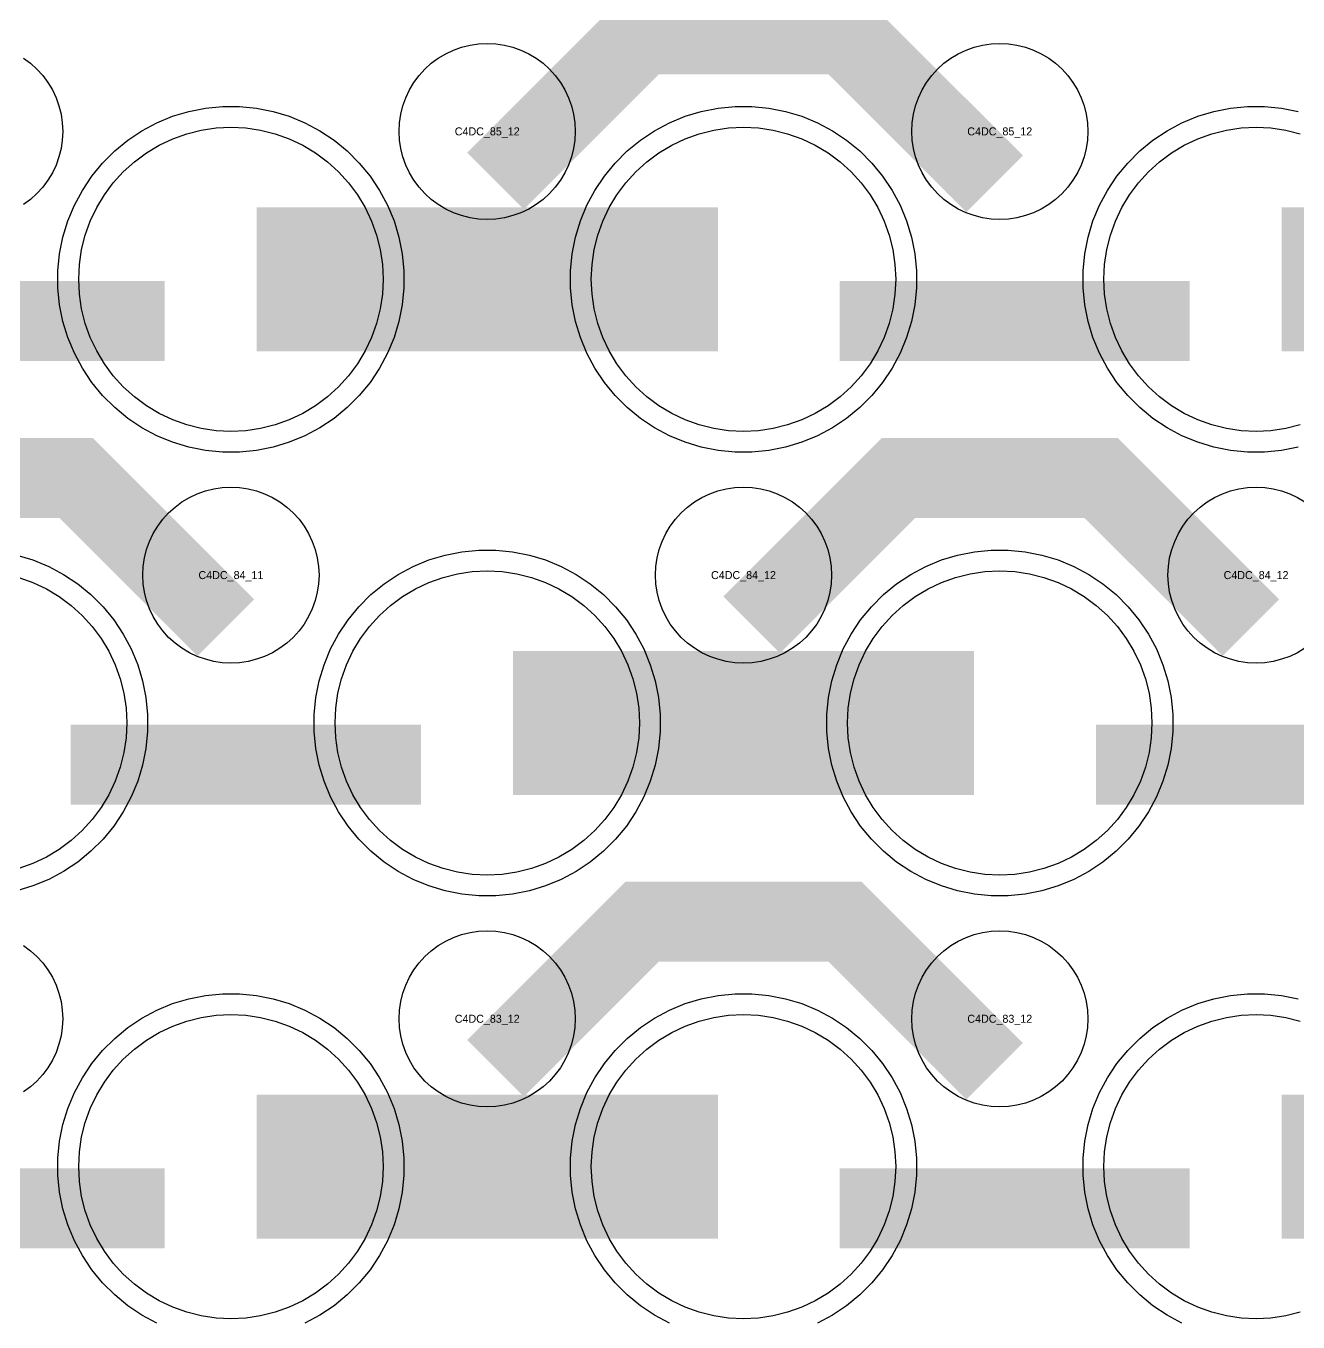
# Model space of a CAD drawing. Extents: x -11880 to 11880, y -14992 to 14992.
# Drawn here: x -8304 to -7906.9, y -3387.3 to -2982.5 of the extents above; entities that cross this region are included whole.
import ezdxf
from ezdxf.enums import TextEntityAlignment as Align

# ---------------------------------------------------------------- set-up
doc = ezdxf.new("R2010")
doc.units = 0
doc.header["$MEASUREMENT"] = 0
for name, color, linetype in [('GDS_775_DT_237', 138, 'CONTINUOUS'), ('RDL1_FS', 34, 'CONTINUOUS'), ('RDL_BS', 160, 'CONTINUOUS')]:
    doc.layers.add(name, color=color, linetype=linetype)

msp = doc.modelspace()

# ---------------------------------------------------------------- linework, layer by layer
at = {"layer": 'RDL1_FS'}
for points in [[(-8240, -3109.129), (-8244.657, -3108.9), (-8249.268, -3108.216), (-8253.791, -3107.084), (-8258.181, -3105.512), (-8262.395, -3103.52), (-8266.395, -3101.122), (-8270.14, -3098.344), (-8273.594, -3095.214), (-8276.724, -3091.76), (-8279.502, -3088.015), (-8281.9, -3084.015), (-8283.892, -3079.801), (-8285.464, -3075.411), (-8286.596, -3070.888), (-8287.28, -3066.277), (-8287.509, -3061.62), (-8287.28, -3056.963), (-8286.596, -3052.352), (-8285.464, -3047.829), (-8283.892, -3043.439), (-8281.9, -3039.225), (-8279.502, -3035.225), (-8276.724, -3031.48), (-8273.594, -3028.026), (-8270.14, -3024.896), (-8266.395, -3022.118), (-8262.395, -3019.72), (-8258.181, -3017.728), (-8253.791, -3016.156), (-8249.268, -3015.024), (-8244.657, -3014.34), (-8240, -3014.111), (-8235.343, -3014.34), (-8230.732, -3015.024), (-8226.209, -3016.156), (-8221.819, -3017.728), (-8217.605, -3019.72), (-8213.605, -3022.118), (-8209.86, -3024.896), (-8206.406, -3028.026), (-8203.276, -3031.48), (-8200.498, -3035.225), (-8198.1, -3039.225), (-8196.108, -3043.439), (-8194.536, -3047.829), (-8193.404, -3052.352), (-8192.72, -3056.963), (-8192.491, -3061.62), (-8192.72, -3066.277), (-8193.404, -3070.888), (-8194.536, -3075.411), (-8196.108, -3079.801), (-8198.1, -3084.015), (-8200.498, -3088.015), (-8203.276, -3091.76), (-8206.406, -3095.214), (-8209.86, -3098.344), (-8213.605, -3101.122), (-8217.605, -3103.52), (-8221.819, -3105.512), (-8226.209, -3107.084), (-8230.732, -3108.216), (-8235.343, -3108.9)], [(-8080, -3109.129), (-8084.657, -3108.9), (-8089.268, -3108.216), (-8093.791, -3107.084), (-8098.181, -3105.512), (-8102.395, -3103.52), (-8106.395, -3101.122), (-8110.14, -3098.344), (-8113.594, -3095.214), (-8116.724, -3091.76), (-8119.502, -3088.015), (-8121.9, -3084.015), (-8123.892, -3079.801), (-8125.464, -3075.411), (-8126.596, -3070.888), (-8127.28, -3066.277), (-8127.509, -3061.62), (-8127.28, -3056.963), (-8126.596, -3052.352), (-8125.464, -3047.829), (-8123.892, -3043.439), (-8121.9, -3039.225), (-8119.502, -3035.225), (-8116.724, -3031.48), (-8113.594, -3028.026), (-8110.14, -3024.896), (-8106.395, -3022.118), (-8102.395, -3019.72), (-8098.181, -3017.728), (-8093.791, -3016.156), (-8089.268, -3015.024), (-8084.657, -3014.34), (-8080, -3014.111), (-8075.343, -3014.34), (-8070.732, -3015.024), (-8066.209, -3016.156), (-8061.819, -3017.728), (-8057.605, -3019.72), (-8053.605, -3022.118), (-8049.86, -3024.896), (-8046.406, -3028.026), (-8043.276, -3031.48), (-8040.498, -3035.225), (-8038.1, -3039.225), (-8036.108, -3043.439), (-8034.536, -3047.829), (-8033.404, -3052.352), (-8032.72, -3056.963), (-8032.491, -3061.62), (-8032.72, -3066.277), (-8033.404, -3070.888), (-8034.536, -3075.411), (-8036.108, -3079.801), (-8038.1, -3084.015), (-8040.498, -3088.015), (-8043.276, -3091.76), (-8046.406, -3095.214), (-8049.86, -3098.344), (-8053.605, -3101.122), (-8057.605, -3103.52), (-8061.819, -3105.512), (-8066.209, -3107.084), (-8070.732, -3108.216), (-8075.343, -3108.9)], [(-8160, -3247.694), (-8164.657, -3247.465), (-8169.268, -3246.781), (-8173.791, -3245.649), (-8178.181, -3244.077), (-8182.395, -3242.085), (-8186.395, -3239.687), (-8190.14, -3236.909), (-8193.594, -3233.779), (-8196.724, -3230.325), (-8199.502, -3226.58), (-8201.9, -3222.58), (-8203.892, -3218.366), (-8205.464, -3213.976), (-8206.596, -3209.453), (-8207.28, -3204.842), (-8207.509, -3200.185), (-8207.28, -3195.528), (-8206.596, -3190.917), (-8205.464, -3186.394), (-8203.892, -3182.004), (-8201.9, -3177.79), (-8199.502, -3173.79), (-8196.724, -3170.045), (-8193.594, -3166.591), (-8190.14, -3163.461), (-8186.395, -3160.683), (-8182.395, -3158.285), (-8178.181, -3156.293), (-8173.791, -3154.721), (-8169.268, -3153.589), (-8164.657, -3152.905), (-8160, -3152.676), (-8155.343, -3152.905), (-8150.732, -3153.589), (-8146.209, -3154.721), (-8141.819, -3156.293), (-8137.605, -3158.285), (-8133.605, -3160.683), (-8129.86, -3163.461), (-8126.406, -3166.591), (-8123.276, -3170.045), (-8120.498, -3173.79), (-8118.1, -3177.79), (-8116.108, -3182.004), (-8114.536, -3186.394), (-8113.404, -3190.917), (-8112.72, -3195.528), (-8112.491, -3200.185), (-8112.72, -3204.842), (-8113.404, -3209.453), (-8114.536, -3213.976), (-8116.108, -3218.366), (-8118.1, -3222.58), (-8120.498, -3226.58), (-8123.276, -3230.325), (-8126.406, -3233.779), (-8129.86, -3236.909), (-8133.605, -3239.687), (-8137.605, -3242.085), (-8141.819, -3244.077), (-8146.209, -3245.649), (-8150.732, -3246.781), (-8155.343, -3247.465)], [(-8000, -3247.694), (-8004.657, -3247.465), (-8009.268, -3246.781), (-8013.791, -3245.649), (-8018.181, -3244.077), (-8022.395, -3242.085), (-8026.395, -3239.687), (-8030.14, -3236.909), (-8033.594, -3233.779), (-8036.724, -3230.325), (-8039.502, -3226.58), (-8041.9, -3222.58), (-8043.892, -3218.366), (-8045.464, -3213.976), (-8046.596, -3209.453), (-8047.28, -3204.842), (-8047.509, -3200.185), (-8047.28, -3195.528), (-8046.596, -3190.917), (-8045.464, -3186.394), (-8043.892, -3182.004), (-8041.9, -3177.79), (-8039.502, -3173.79), (-8036.724, -3170.045), (-8033.594, -3166.591), (-8030.14, -3163.461), (-8026.395, -3160.683), (-8022.395, -3158.285), (-8018.181, -3156.293), (-8013.791, -3154.721), (-8009.268, -3153.589), (-8004.657, -3152.905), (-8000, -3152.676), (-7995.343, -3152.905), (-7990.732, -3153.589), (-7986.209, -3154.721), (-7981.819, -3156.293), (-7977.605, -3158.285), (-7973.605, -3160.683), (-7969.86, -3163.461), (-7966.406, -3166.591), (-7963.276, -3170.045), (-7960.498, -3173.79), (-7958.1, -3177.79), (-7956.108, -3182.004), (-7954.536, -3186.394), (-7953.404, -3190.917), (-7952.72, -3195.528), (-7952.491, -3200.185), (-7952.72, -3204.842), (-7953.404, -3209.453), (-7954.536, -3213.976), (-7956.108, -3218.366), (-7958.1, -3222.58), (-7960.498, -3226.58), (-7963.276, -3230.325), (-7966.406, -3233.779), (-7969.86, -3236.909), (-7973.605, -3239.687), (-7977.605, -3242.085), (-7981.819, -3244.077), (-7986.209, -3245.649), (-7990.732, -3246.781), (-7995.343, -3247.465)], [(-8240, -3386.254), (-8244.657, -3386.025), (-8249.268, -3385.341), (-8253.791, -3384.209), (-8258.181, -3382.637), (-8262.395, -3380.645), (-8266.395, -3378.247), (-8270.14, -3375.469), (-8273.594, -3372.339), (-8276.724, -3368.885), (-8279.502, -3365.14), (-8281.9, -3361.14), (-8283.892, -3356.926), (-8285.464, -3352.536), (-8286.596, -3348.013), (-8287.28, -3343.402), (-8287.509, -3338.745), (-8287.28, -3334.088), (-8286.596, -3329.477), (-8285.464, -3324.954), (-8283.892, -3320.564), (-8281.9, -3316.35), (-8279.502, -3312.35), (-8276.724, -3308.605), (-8273.594, -3305.151), (-8270.14, -3302.021), (-8266.395, -3299.243), (-8262.395, -3296.845), (-8258.181, -3294.853), (-8253.791, -3293.281), (-8249.268, -3292.149), (-8244.657, -3291.465), (-8240, -3291.236), (-8235.343, -3291.465), (-8230.732, -3292.149), (-8226.209, -3293.281), (-8221.819, -3294.853), (-8217.605, -3296.845), (-8213.605, -3299.243), (-8209.86, -3302.021), (-8206.406, -3305.151), (-8203.276, -3308.605), (-8200.498, -3312.35), (-8198.1, -3316.35), (-8196.108, -3320.564), (-8194.536, -3324.954), (-8193.404, -3329.477), (-8192.72, -3334.088), (-8192.491, -3338.745), (-8192.72, -3343.402), (-8193.404, -3348.013), (-8194.536, -3352.536), (-8196.108, -3356.926), (-8198.1, -3361.14), (-8200.498, -3365.14), (-8203.276, -3368.885), (-8206.406, -3372.339), (-8209.86, -3375.469), (-8213.605, -3378.247), (-8217.605, -3380.645), (-8221.819, -3382.637), (-8226.209, -3384.209), (-8230.732, -3385.341), (-8235.343, -3386.025)], [(-8080, -3386.254), (-8084.657, -3386.025), (-8089.268, -3385.341), (-8093.791, -3384.209), (-8098.181, -3382.637), (-8102.395, -3380.645), (-8106.395, -3378.247), (-8110.14, -3375.469), (-8113.594, -3372.339), (-8116.724, -3368.885), (-8119.502, -3365.14), (-8121.9, -3361.14), (-8123.892, -3356.926), (-8125.464, -3352.536), (-8126.596, -3348.013), (-8127.28, -3343.402), (-8127.509, -3338.745), (-8127.28, -3334.088), (-8126.596, -3329.477), (-8125.464, -3324.954), (-8123.892, -3320.564), (-8121.9, -3316.35), (-8119.502, -3312.35), (-8116.724, -3308.605), (-8113.594, -3305.151), (-8110.14, -3302.021), (-8106.395, -3299.243), (-8102.395, -3296.845), (-8098.181, -3294.853), (-8093.791, -3293.281), (-8089.268, -3292.149), (-8084.657, -3291.465), (-8080, -3291.236), (-8075.343, -3291.465), (-8070.732, -3292.149), (-8066.209, -3293.281), (-8061.819, -3294.853), (-8057.605, -3296.845), (-8053.605, -3299.243), (-8049.86, -3302.021), (-8046.406, -3305.151), (-8043.276, -3308.605), (-8040.498, -3312.35), (-8038.1, -3316.35), (-8036.108, -3320.564), (-8034.536, -3324.954), (-8033.404, -3329.477), (-8032.72, -3334.088), (-8032.491, -3338.745), (-8032.72, -3343.402), (-8033.404, -3348.013), (-8034.536, -3352.536), (-8036.108, -3356.926), (-8038.1, -3361.14), (-8040.498, -3365.14), (-8043.276, -3368.885), (-8046.406, -3372.339), (-8049.86, -3375.469), (-8053.605, -3378.247), (-8057.605, -3380.645), (-8061.819, -3382.637), (-8066.209, -3384.209), (-8070.732, -3385.341), (-8075.343, -3386.025)]]:
    msp.add_lwpolyline(points, close=True, dxfattribs=at)
for points in [[(-7906.209, -3107.084), (-7910.732, -3108.216), (-7915.343, -3108.9), (-7920, -3109.129), (-7924.657, -3108.9), (-7929.268, -3108.216), (-7933.791, -3107.084), (-7938.181, -3105.512), (-7942.395, -3103.52), (-7946.395, -3101.122), (-7950.14, -3098.344), (-7953.594, -3095.214), (-7956.724, -3091.76), (-7959.502, -3088.015), (-7961.9, -3084.015), (-7963.892, -3079.801), (-7965.464, -3075.411), (-7966.596, -3070.888), (-7967.28, -3066.277), (-7967.509, -3061.62), (-7967.28, -3056.963), (-7966.596, -3052.352), (-7965.464, -3047.829), (-7963.892, -3043.439), (-7961.9, -3039.225), (-7959.502, -3035.225), (-7956.724, -3031.48), (-7953.594, -3028.026), (-7950.14, -3024.896), (-7946.395, -3022.118), (-7942.395, -3019.72), (-7938.181, -3017.728), (-7933.791, -3016.156), (-7929.268, -3015.024), (-7924.657, -3014.34), (-7920, -3014.111), (-7915.343, -3014.34), (-7910.732, -3015.024), (-7906.209, -3016.156)], [(-8306.209, -3154.721), (-8301.819, -3156.293), (-8297.605, -3158.285), (-8293.605, -3160.683), (-8289.86, -3163.461), (-8286.406, -3166.591), (-8283.276, -3170.045), (-8280.498, -3173.79), (-8278.1, -3177.79), (-8276.108, -3182.004), (-8274.536, -3186.394), (-8273.404, -3190.917), (-8272.72, -3195.528), (-8272.491, -3200.185), (-8272.72, -3204.842), (-8273.404, -3209.453), (-8274.536, -3213.976), (-8276.108, -3218.366), (-8278.1, -3222.58), (-8280.498, -3226.58), (-8283.276, -3230.325), (-8286.406, -3233.779), (-8289.86, -3236.909), (-8293.605, -3239.687), (-8297.605, -3242.085), (-8301.819, -3244.077), (-8306.209, -3245.649)], [(-7906.209, -3384.209), (-7910.732, -3385.341), (-7915.343, -3386.025), (-7920, -3386.254), (-7924.657, -3386.025), (-7929.268, -3385.341), (-7933.791, -3384.209), (-7938.181, -3382.637), (-7942.395, -3380.645), (-7946.395, -3378.247), (-7950.14, -3375.469), (-7953.594, -3372.339), (-7956.724, -3368.885), (-7959.502, -3365.14), (-7961.9, -3361.14), (-7963.892, -3356.926), (-7965.464, -3352.536), (-7966.596, -3348.013), (-7967.28, -3343.402), (-7967.509, -3338.745), (-7967.28, -3334.088), (-7966.596, -3329.477), (-7965.464, -3324.954), (-7963.892, -3320.564), (-7961.9, -3316.35), (-7959.502, -3312.35), (-7956.724, -3308.605), (-7953.594, -3305.151), (-7950.14, -3302.021), (-7946.395, -3299.243), (-7942.395, -3296.845), (-7938.181, -3294.853), (-7933.791, -3293.281), (-7929.268, -3292.149), (-7924.657, -3291.465), (-7920, -3291.236), (-7915.343, -3291.465), (-7910.732, -3292.149), (-7906.209, -3293.281)]]:
    msp.add_lwpolyline(points, dxfattribs=at)
for points in [[(-8231.998, -3061.62, 45, 45, 0), (-8159.998, -3061.62, 45, 45, 0)], [(-8159.998, -3061.62, 45, 45, 0), (-8087.998, -3061.62, 45, 45, 0)], [(-7911.998, -3061.62, 45, 45, 0), (-7839.998, -3061.62, 45, 45, 0)], [(-8151.998, -3200.185, 45, 45, 0), (-8079.998, -3200.185, 45, 45, 0)], [(-8079.998, -3200.185, 45, 45, 0), (-8007.998, -3200.185, 45, 45, 0)], [(-8231.998, -3338.745, 45, 45, 0), (-8159.998, -3338.745, 45, 45, 0)], [(-8159.998, -3338.745, 45, 45, 0), (-8087.998, -3338.745, 45, 45, 0)], [(-7911.998, -3338.745, 45, 45, 0), (-7839.998, -3338.745, 45, 45, 0)]]:
    msp.add_lwpolyline(points, format="xyseb", dxfattribs=at)
at = {"layer": 'RDL_BS'}
for points in [[(-8157.438, -3030.934, 25, 25, 0), (-8111.623, -2985.119, 25, 25, 0), (-8078.07, -2985.119, 25, 25, 0)], [(-8001.599, -3031.833, 25, 25, 0), (-8048.313, -2985.119, 25, 25, 0), (-8078.071, -2985.119, 25, 25, 0)], [(-8369.984, -3074.633, 25, 25, 0), (-8260.719, -3074.633, 25, 25, 0)], [(-8049.984, -3074.633, 25, 25, 0), (-7940.719, -3074.633, 25, 25, 0)], [(-8241.599, -3170.398, 25, 25, 0), (-8288.313, -3123.684, 25, 25, 0), (-8318.071, -3123.684, 25, 25, 0)], [(-8077.438, -3169.499, 25, 25, 0), (-8031.623, -3123.684, 25, 25, 0), (-7998.07, -3123.684, 25, 25, 0)], [(-7921.599, -3170.398, 25, 25, 0), (-7968.313, -3123.684, 25, 25, 0), (-7998.071, -3123.684, 25, 25, 0)], [(-8289.984, -3213.198, 25, 25, 0), (-8180.719, -3213.198, 25, 25, 0)], [(-7969.984, -3213.198, 25, 25, 0), (-7860.719, -3213.198, 25, 25, 0)], [(-8157.438, -3308.059, 25, 25, 0), (-8111.623, -3262.244, 25, 25, 0), (-8078.07, -3262.244, 25, 25, 0)], [(-8001.599, -3308.958, 25, 25, 0), (-8048.313, -3262.244, 25, 25, 0), (-8078.071, -3262.244, 25, 25, 0)], [(-8369.984, -3351.758, 25, 25, 0), (-8260.719, -3351.758, 25, 25, 0)], [(-8049.984, -3351.758, 25, 25, 0), (-7940.719, -3351.758, 25, 25, 0)]]:
    msp.add_lwpolyline(points, format="xyseb", dxfattribs=at)
for points in [[(-8160, -3042.926), (-8162.693, -3042.794), (-8165.365, -3042.398), (-8167.984, -3041.741), (-8170.519, -3040.834), (-8172.956, -3039.682), (-8175.28, -3038.289), (-8177.443, -3036.686), (-8179.442, -3034.874), (-8181.254, -3032.875), (-8182.857, -3030.712), (-8184.25, -3028.388), (-8185.402, -3025.951), (-8186.309, -3023.416), (-8186.966, -3020.797), (-8187.362, -3018.125), (-8187.494, -3015.432), (-8187.362, -3012.739), (-8186.966, -3010.067), (-8186.309, -3007.448), (-8185.402, -3004.913), (-8184.25, -3002.476), (-8182.857, -3000.152), (-8181.254, -2997.989), (-8179.442, -2995.99), (-8177.443, -2994.178), (-8175.28, -2992.575), (-8172.956, -2991.182), (-8170.519, -2990.03), (-8167.984, -2989.123), (-8165.365, -2988.466), (-8162.693, -2988.07), (-8160, -2987.938), (-8157.307, -2988.07), (-8154.635, -2988.466), (-8152.016, -2989.123), (-8149.481, -2990.03), (-8147.044, -2991.182), (-8144.72, -2992.575), (-8142.557, -2994.178), (-8140.558, -2995.99), (-8138.746, -2997.989), (-8137.143, -3000.152), (-8135.75, -3002.476), (-8134.598, -3004.913), (-8133.691, -3007.448), (-8133.034, -3010.067), (-8132.638, -3012.739), (-8132.506, -3015.432), (-8132.638, -3018.125), (-8133.034, -3020.797), (-8133.691, -3023.416), (-8134.598, -3025.951), (-8135.75, -3028.388), (-8137.143, -3030.712), (-8138.746, -3032.875), (-8140.558, -3034.874), (-8142.557, -3036.686), (-8144.72, -3038.289), (-8147.044, -3039.682), (-8149.481, -3040.834), (-8152.016, -3041.741), (-8154.635, -3042.398), (-8157.307, -3042.794)], [(-8000, -3042.926), (-8002.693, -3042.794), (-8005.365, -3042.398), (-8007.984, -3041.741), (-8010.519, -3040.834), (-8012.956, -3039.682), (-8015.28, -3038.289), (-8017.443, -3036.686), (-8019.442, -3034.874), (-8021.254, -3032.875), (-8022.857, -3030.712), (-8024.25, -3028.388), (-8025.402, -3025.951), (-8026.309, -3023.416), (-8026.966, -3020.797), (-8027.362, -3018.125), (-8027.494, -3015.432), (-8027.362, -3012.739), (-8026.966, -3010.067), (-8026.309, -3007.448), (-8025.402, -3004.913), (-8024.25, -3002.476), (-8022.857, -3000.152), (-8021.254, -2997.989), (-8019.442, -2995.99), (-8017.443, -2994.178), (-8015.28, -2992.575), (-8012.956, -2991.182), (-8010.519, -2990.03), (-8007.984, -2989.123), (-8005.365, -2988.466), (-8002.693, -2988.07), (-8000, -2987.938), (-7997.307, -2988.07), (-7994.635, -2988.466), (-7992.016, -2989.123), (-7989.481, -2990.03), (-7987.044, -2991.182), (-7984.72, -2992.575), (-7982.557, -2994.178), (-7980.558, -2995.99), (-7978.746, -2997.989), (-7977.143, -3000.152), (-7975.75, -3002.476), (-7974.598, -3004.913), (-7973.691, -3007.448), (-7973.034, -3010.067), (-7972.638, -3012.739), (-7972.506, -3015.432), (-7972.638, -3018.125), (-7973.034, -3020.797), (-7973.691, -3023.416), (-7974.598, -3025.951), (-7975.75, -3028.388), (-7977.143, -3030.712), (-7978.746, -3032.875), (-7980.558, -3034.874), (-7982.557, -3036.686), (-7984.72, -3038.289), (-7987.044, -3039.682), (-7989.481, -3040.834), (-7992.016, -3041.741), (-7994.635, -3042.398), (-7997.307, -3042.794)], [(-8242.644, -3115.62), (-8247.938, -3115.103), (-8253.165, -3114.057), (-8258.205, -3112.526), (-8263.115, -3110.495), (-8267.777, -3108.003), (-8272.191, -3105.056), (-8276.292, -3101.694), (-8280.074, -3097.912), (-8283.436, -3093.811), (-8286.383, -3089.397), (-8288.875, -3084.735), (-8290.906, -3079.825), (-8292.437, -3074.785), (-8293.483, -3069.558), (-8294, -3064.264), (-8294, -3058.976), (-8293.483, -3053.682), (-8292.437, -3048.455), (-8290.906, -3043.415), (-8288.875, -3038.505), (-8286.383, -3033.843), (-8283.436, -3029.429), (-8280.074, -3025.328), (-8276.292, -3021.546), (-8272.191, -3018.184), (-8267.777, -3015.237), (-8263.115, -3012.745), (-8258.205, -3010.714), (-8253.165, -3009.183), (-8247.938, -3008.137), (-8242.644, -3007.62), (-8237.356, -3007.62), (-8232.062, -3008.137), (-8226.835, -3009.183), (-8221.795, -3010.714), (-8216.885, -3012.745), (-8212.223, -3015.237), (-8207.809, -3018.184), (-8203.708, -3021.546), (-8199.926, -3025.328), (-8196.564, -3029.429), (-8193.617, -3033.843), (-8191.125, -3038.505), (-8189.094, -3043.415), (-8187.563, -3048.455), (-8186.517, -3053.682), (-8186, -3058.976), (-8186, -3064.264), (-8186.517, -3069.558), (-8187.563, -3074.785), (-8189.094, -3079.825), (-8191.125, -3084.735), (-8193.617, -3089.397), (-8196.564, -3093.811), (-8199.926, -3097.912), (-8203.708, -3101.694), (-8207.809, -3105.056), (-8212.223, -3108.003), (-8216.885, -3110.495), (-8221.795, -3112.526), (-8226.835, -3114.057), (-8232.062, -3115.103), (-8237.356, -3115.62)], [(-8082.644, -3115.62), (-8087.938, -3115.103), (-8093.165, -3114.057), (-8098.205, -3112.526), (-8103.115, -3110.495), (-8107.777, -3108.003), (-8112.191, -3105.056), (-8116.292, -3101.694), (-8120.074, -3097.912), (-8123.436, -3093.811), (-8126.383, -3089.397), (-8128.875, -3084.735), (-8130.906, -3079.825), (-8132.437, -3074.785), (-8133.483, -3069.558), (-8134, -3064.264), (-8134, -3058.976), (-8133.483, -3053.682), (-8132.437, -3048.455), (-8130.906, -3043.415), (-8128.875, -3038.505), (-8126.383, -3033.843), (-8123.436, -3029.429), (-8120.074, -3025.328), (-8116.292, -3021.546), (-8112.191, -3018.184), (-8107.777, -3015.237), (-8103.115, -3012.745), (-8098.205, -3010.714), (-8093.165, -3009.183), (-8087.938, -3008.137), (-8082.644, -3007.62), (-8077.356, -3007.62), (-8072.062, -3008.137), (-8066.835, -3009.183), (-8061.795, -3010.714), (-8056.885, -3012.745), (-8052.223, -3015.237), (-8047.809, -3018.184), (-8043.708, -3021.546), (-8039.926, -3025.328), (-8036.564, -3029.429), (-8033.617, -3033.843), (-8031.125, -3038.505), (-8029.094, -3043.415), (-8027.563, -3048.455), (-8026.517, -3053.682), (-8026, -3058.976), (-8026, -3064.264), (-8026.517, -3069.558), (-8027.563, -3074.785), (-8029.094, -3079.825), (-8031.125, -3084.735), (-8033.617, -3089.397), (-8036.564, -3093.811), (-8039.926, -3097.912), (-8043.708, -3101.694), (-8047.809, -3105.056), (-8052.223, -3108.003), (-8056.885, -3110.495), (-8061.795, -3112.526), (-8066.835, -3114.057), (-8072.062, -3115.103), (-8077.356, -3115.62)], [(-8240, -3181.491), (-8242.693, -3181.359), (-8245.365, -3180.963), (-8247.984, -3180.306), (-8250.519, -3179.399), (-8252.956, -3178.247), (-8255.28, -3176.854), (-8257.443, -3175.251), (-8259.442, -3173.439), (-8261.254, -3171.44), (-8262.857, -3169.277), (-8264.25, -3166.953), (-8265.402, -3164.516), (-8266.309, -3161.981), (-8266.966, -3159.362), (-8267.362, -3156.69), (-8267.494, -3153.997), (-8267.362, -3151.304), (-8266.966, -3148.632), (-8266.309, -3146.013), (-8265.402, -3143.478), (-8264.25, -3141.041), (-8262.857, -3138.717), (-8261.254, -3136.554), (-8259.442, -3134.555), (-8257.443, -3132.743), (-8255.28, -3131.14), (-8252.956, -3129.747), (-8250.519, -3128.595), (-8247.984, -3127.688), (-8245.365, -3127.031), (-8242.693, -3126.635), (-8240, -3126.503), (-8237.307, -3126.635), (-8234.635, -3127.031), (-8232.016, -3127.688), (-8229.481, -3128.595), (-8227.044, -3129.747), (-8224.72, -3131.14), (-8222.557, -3132.743), (-8220.558, -3134.555), (-8218.746, -3136.554), (-8217.143, -3138.717), (-8215.75, -3141.041), (-8214.598, -3143.478), (-8213.691, -3146.013), (-8213.034, -3148.632), (-8212.638, -3151.304), (-8212.506, -3153.997), (-8212.638, -3156.69), (-8213.034, -3159.362), (-8213.691, -3161.981), (-8214.598, -3164.516), (-8215.75, -3166.953), (-8217.143, -3169.277), (-8218.746, -3171.44), (-8220.558, -3173.439), (-8222.557, -3175.251), (-8224.72, -3176.854), (-8227.044, -3178.247), (-8229.481, -3179.399), (-8232.016, -3180.306), (-8234.635, -3180.963), (-8237.307, -3181.359)], [(-8080, -3181.491), (-8082.693, -3181.359), (-8085.365, -3180.963), (-8087.984, -3180.306), (-8090.519, -3179.399), (-8092.956, -3178.247), (-8095.28, -3176.854), (-8097.443, -3175.251), (-8099.442, -3173.439), (-8101.254, -3171.44), (-8102.857, -3169.277), (-8104.25, -3166.953), (-8105.402, -3164.516), (-8106.309, -3161.981), (-8106.966, -3159.362), (-8107.362, -3156.69), (-8107.494, -3153.997), (-8107.362, -3151.304), (-8106.966, -3148.632), (-8106.309, -3146.013), (-8105.402, -3143.478), (-8104.25, -3141.041), (-8102.857, -3138.717), (-8101.254, -3136.554), (-8099.442, -3134.555), (-8097.443, -3132.743), (-8095.28, -3131.14), (-8092.956, -3129.747), (-8090.519, -3128.595), (-8087.984, -3127.688), (-8085.365, -3127.031), (-8082.693, -3126.635), (-8080, -3126.503), (-8077.307, -3126.635), (-8074.635, -3127.031), (-8072.016, -3127.688), (-8069.481, -3128.595), (-8067.044, -3129.747), (-8064.72, -3131.14), (-8062.557, -3132.743), (-8060.558, -3134.555), (-8058.746, -3136.554), (-8057.143, -3138.717), (-8055.75, -3141.041), (-8054.598, -3143.478), (-8053.691, -3146.013), (-8053.034, -3148.632), (-8052.638, -3151.304), (-8052.506, -3153.997), (-8052.638, -3156.69), (-8053.034, -3159.362), (-8053.691, -3161.981), (-8054.598, -3164.516), (-8055.75, -3166.953), (-8057.143, -3169.277), (-8058.746, -3171.44), (-8060.558, -3173.439), (-8062.557, -3175.251), (-8064.72, -3176.854), (-8067.044, -3178.247), (-8069.481, -3179.399), (-8072.016, -3180.306), (-8074.635, -3180.963), (-8077.307, -3181.359)], [(-8162.644, -3254.185), (-8167.938, -3253.668), (-8173.165, -3252.622), (-8178.205, -3251.091), (-8183.115, -3249.06), (-8187.777, -3246.568), (-8192.191, -3243.621), (-8196.292, -3240.259), (-8200.074, -3236.477), (-8203.436, -3232.376), (-8206.383, -3227.962), (-8208.875, -3223.3), (-8210.906, -3218.39), (-8212.437, -3213.35), (-8213.483, -3208.123), (-8214, -3202.829), (-8214, -3197.541), (-8213.483, -3192.247), (-8212.437, -3187.02), (-8210.906, -3181.98), (-8208.875, -3177.07), (-8206.383, -3172.408), (-8203.436, -3167.994), (-8200.074, -3163.893), (-8196.292, -3160.111), (-8192.191, -3156.749), (-8187.777, -3153.802), (-8183.115, -3151.31), (-8178.205, -3149.279), (-8173.165, -3147.748), (-8167.938, -3146.702), (-8162.644, -3146.185), (-8157.356, -3146.185), (-8152.062, -3146.702), (-8146.835, -3147.748), (-8141.795, -3149.279), (-8136.885, -3151.31), (-8132.223, -3153.802), (-8127.809, -3156.749), (-8123.708, -3160.111), (-8119.926, -3163.893), (-8116.564, -3167.994), (-8113.617, -3172.408), (-8111.125, -3177.07), (-8109.094, -3181.98), (-8107.563, -3187.02), (-8106.517, -3192.247), (-8106, -3197.541), (-8106, -3202.829), (-8106.517, -3208.123), (-8107.563, -3213.35), (-8109.094, -3218.39), (-8111.125, -3223.3), (-8113.617, -3227.962), (-8116.564, -3232.376), (-8119.926, -3236.477), (-8123.708, -3240.259), (-8127.809, -3243.621), (-8132.223, -3246.568), (-8136.885, -3249.06), (-8141.795, -3251.091), (-8146.835, -3252.622), (-8152.062, -3253.668), (-8157.356, -3254.185)], [(-8002.644, -3254.185), (-8007.938, -3253.668), (-8013.165, -3252.622), (-8018.205, -3251.091), (-8023.115, -3249.06), (-8027.777, -3246.568), (-8032.191, -3243.621), (-8036.292, -3240.259), (-8040.074, -3236.477), (-8043.436, -3232.376), (-8046.383, -3227.962), (-8048.875, -3223.3), (-8050.906, -3218.39), (-8052.437, -3213.35), (-8053.483, -3208.123), (-8054, -3202.829), (-8054, -3197.541), (-8053.483, -3192.247), (-8052.437, -3187.02), (-8050.906, -3181.98), (-8048.875, -3177.07), (-8046.383, -3172.408), (-8043.436, -3167.994), (-8040.074, -3163.893), (-8036.292, -3160.111), (-8032.191, -3156.749), (-8027.777, -3153.802), (-8023.115, -3151.31), (-8018.205, -3149.279), (-8013.165, -3147.748), (-8007.938, -3146.702), (-8002.644, -3146.185), (-7997.356, -3146.185), (-7992.062, -3146.702), (-7986.835, -3147.748), (-7981.795, -3149.279), (-7976.885, -3151.31), (-7972.223, -3153.802), (-7967.809, -3156.749), (-7963.708, -3160.111), (-7959.926, -3163.893), (-7956.564, -3167.994), (-7953.617, -3172.408), (-7951.125, -3177.07), (-7949.094, -3181.98), (-7947.563, -3187.02), (-7946.517, -3192.247), (-7946, -3197.541), (-7946, -3202.829), (-7946.517, -3208.123), (-7947.563, -3213.35), (-7949.094, -3218.39), (-7951.125, -3223.3), (-7953.617, -3227.962), (-7956.564, -3232.376), (-7959.926, -3236.477), (-7963.708, -3240.259), (-7967.809, -3243.621), (-7972.223, -3246.568), (-7976.885, -3249.06), (-7981.795, -3251.091), (-7986.835, -3252.622), (-7992.062, -3253.668), (-7997.356, -3254.185)], [(-8160, -3320.051), (-8162.693, -3319.919), (-8165.365, -3319.523), (-8167.984, -3318.866), (-8170.519, -3317.959), (-8172.956, -3316.807), (-8175.28, -3315.414), (-8177.443, -3313.811), (-8179.442, -3311.999), (-8181.254, -3310), (-8182.857, -3307.837), (-8184.25, -3305.513), (-8185.402, -3303.076), (-8186.309, -3300.541), (-8186.966, -3297.922), (-8187.362, -3295.25), (-8187.494, -3292.557), (-8187.362, -3289.864), (-8186.966, -3287.192), (-8186.309, -3284.573), (-8185.402, -3282.038), (-8184.25, -3279.601), (-8182.857, -3277.277), (-8181.254, -3275.114), (-8179.442, -3273.115), (-8177.443, -3271.303), (-8175.28, -3269.7), (-8172.956, -3268.307), (-8170.519, -3267.155), (-8167.984, -3266.248), (-8165.365, -3265.591), (-8162.693, -3265.195), (-8160, -3265.063), (-8157.307, -3265.195), (-8154.635, -3265.591), (-8152.016, -3266.248), (-8149.481, -3267.155), (-8147.044, -3268.307), (-8144.72, -3269.7), (-8142.557, -3271.303), (-8140.558, -3273.115), (-8138.746, -3275.114), (-8137.143, -3277.277), (-8135.75, -3279.601), (-8134.598, -3282.038), (-8133.691, -3284.573), (-8133.034, -3287.192), (-8132.638, -3289.864), (-8132.506, -3292.557), (-8132.638, -3295.25), (-8133.034, -3297.922), (-8133.691, -3300.541), (-8134.598, -3303.076), (-8135.75, -3305.513), (-8137.143, -3307.837), (-8138.746, -3310), (-8140.558, -3311.999), (-8142.557, -3313.811), (-8144.72, -3315.414), (-8147.044, -3316.807), (-8149.481, -3317.959), (-8152.016, -3318.866), (-8154.635, -3319.523), (-8157.307, -3319.919)], [(-8000, -3320.051), (-8002.693, -3319.919), (-8005.365, -3319.523), (-8007.984, -3318.866), (-8010.519, -3317.959), (-8012.956, -3316.807), (-8015.28, -3315.414), (-8017.443, -3313.811), (-8019.442, -3311.999), (-8021.254, -3310), (-8022.857, -3307.837), (-8024.25, -3305.513), (-8025.402, -3303.076), (-8026.309, -3300.541), (-8026.966, -3297.922), (-8027.362, -3295.25), (-8027.494, -3292.557), (-8027.362, -3289.864), (-8026.966, -3287.192), (-8026.309, -3284.573), (-8025.402, -3282.038), (-8024.25, -3279.601), (-8022.857, -3277.277), (-8021.254, -3275.114), (-8019.442, -3273.115), (-8017.443, -3271.303), (-8015.28, -3269.7), (-8012.956, -3268.307), (-8010.519, -3267.155), (-8007.984, -3266.248), (-8005.365, -3265.591), (-8002.693, -3265.195), (-8000, -3265.063), (-7997.307, -3265.195), (-7994.635, -3265.591), (-7992.016, -3266.248), (-7989.481, -3267.155), (-7987.044, -3268.307), (-7984.72, -3269.7), (-7982.557, -3271.303), (-7980.558, -3273.115), (-7978.746, -3275.114), (-7977.143, -3277.277), (-7975.75, -3279.601), (-7974.598, -3282.038), (-7973.691, -3284.573), (-7973.034, -3287.192), (-7972.638, -3289.864), (-7972.506, -3292.557), (-7972.638, -3295.25), (-7973.034, -3297.922), (-7973.691, -3300.541), (-7974.598, -3303.076), (-7975.75, -3305.513), (-7977.143, -3307.837), (-7978.746, -3310), (-7980.558, -3311.999), (-7982.557, -3313.811), (-7984.72, -3315.414), (-7987.044, -3316.807), (-7989.481, -3317.959), (-7992.016, -3318.866), (-7994.635, -3319.523), (-7997.307, -3319.919)]]:
    msp.add_lwpolyline(points, close=True, dxfattribs=at)
for points in [[(-8304.72, -2992.575), (-8302.557, -2994.178), (-8300.558, -2995.99), (-8298.746, -2997.989), (-8297.143, -3000.152), (-8295.75, -3002.476), (-8294.598, -3004.913), (-8293.691, -3007.448), (-8293.034, -3010.067), (-8292.638, -3012.739), (-8292.506, -3015.432), (-8292.638, -3018.125), (-8293.034, -3020.797), (-8293.691, -3023.416), (-8294.598, -3025.951), (-8295.75, -3028.388), (-8297.143, -3030.712), (-8298.746, -3032.875), (-8300.558, -3034.874), (-8302.557, -3036.686), (-8304.72, -3038.289)], [(-7906.835, -3114.057), (-7912.062, -3115.103), (-7917.356, -3115.62), (-7922.644, -3115.62), (-7927.938, -3115.103), (-7933.165, -3114.057), (-7938.205, -3112.526), (-7943.115, -3110.495), (-7947.777, -3108.003), (-7952.191, -3105.056), (-7956.292, -3101.694), (-7960.074, -3097.912), (-7963.436, -3093.811), (-7966.383, -3089.397), (-7968.875, -3084.735), (-7970.906, -3079.825), (-7972.437, -3074.785), (-7973.483, -3069.558), (-7974, -3064.264), (-7974, -3058.976), (-7973.483, -3053.682), (-7972.437, -3048.455), (-7970.906, -3043.415), (-7968.875, -3038.505), (-7966.383, -3033.843), (-7963.436, -3029.429), (-7960.074, -3025.328), (-7956.292, -3021.546), (-7952.191, -3018.184), (-7947.777, -3015.237), (-7943.115, -3012.745), (-7938.205, -3010.714), (-7933.165, -3009.183), (-7927.938, -3008.137), (-7922.644, -3007.62), (-7917.356, -3007.62), (-7912.062, -3008.137), (-7906.835, -3009.183)], [(-7904.72, -3176.854), (-7907.044, -3178.247), (-7909.481, -3179.399), (-7912.016, -3180.306), (-7914.635, -3180.963), (-7917.307, -3181.359), (-7920, -3181.491), (-7922.693, -3181.359), (-7925.365, -3180.963), (-7927.984, -3180.306), (-7930.519, -3179.399), (-7932.956, -3178.247), (-7935.28, -3176.854), (-7937.443, -3175.251), (-7939.442, -3173.439), (-7941.254, -3171.44), (-7942.857, -3169.277), (-7944.25, -3166.953), (-7945.402, -3164.516), (-7946.309, -3161.981), (-7946.966, -3159.362), (-7947.362, -3156.69), (-7947.494, -3153.997), (-7947.362, -3151.304), (-7946.966, -3148.632), (-7946.309, -3146.013), (-7945.402, -3143.478), (-7944.25, -3141.041), (-7942.857, -3138.717), (-7941.254, -3136.554), (-7939.442, -3134.555), (-7937.443, -3132.743), (-7935.28, -3131.14), (-7932.956, -3129.747), (-7930.519, -3128.595), (-7927.984, -3127.688), (-7925.365, -3127.031), (-7922.693, -3126.635), (-7920, -3126.503), (-7917.307, -3126.635), (-7914.635, -3127.031), (-7912.016, -3127.688), (-7909.481, -3128.595), (-7907.044, -3129.747), (-7904.72, -3131.14)], [(-8306.835, -3147.748), (-8301.795, -3149.279), (-8296.885, -3151.31), (-8292.223, -3153.802), (-8287.809, -3156.749), (-8283.708, -3160.111), (-8279.926, -3163.893), (-8276.564, -3167.994), (-8273.617, -3172.408), (-8271.125, -3177.07), (-8269.094, -3181.98), (-8267.563, -3187.02), (-8266.517, -3192.247), (-8266, -3197.541), (-8266, -3202.829), (-8266.517, -3208.123), (-8267.563, -3213.35), (-8269.094, -3218.39), (-8271.125, -3223.3), (-8273.617, -3227.962), (-8276.564, -3232.376), (-8279.926, -3236.477), (-8283.708, -3240.259), (-8287.809, -3243.621), (-8292.223, -3246.568), (-8296.885, -3249.06), (-8301.795, -3251.091), (-8306.835, -3252.622)], [(-8304.72, -3269.7), (-8302.557, -3271.303), (-8300.558, -3273.115), (-8298.746, -3275.114), (-8297.143, -3277.277), (-8295.75, -3279.601), (-8294.598, -3282.038), (-8293.691, -3284.573), (-8293.034, -3287.192), (-8292.638, -3289.864), (-8292.506, -3292.557), (-8292.638, -3295.25), (-8293.034, -3297.922), (-8293.691, -3300.541), (-8294.598, -3303.076), (-8295.75, -3305.513), (-8297.143, -3307.837), (-8298.746, -3310), (-8300.558, -3311.999), (-8302.557, -3313.811), (-8304.72, -3315.414)], [(-8263.115, -3387.62), (-8267.777, -3385.128), (-8272.191, -3382.181), (-8276.292, -3378.819), (-8280.074, -3375.037), (-8283.436, -3370.936), (-8286.383, -3366.522), (-8288.875, -3361.86), (-8290.906, -3356.95), (-8292.437, -3351.91), (-8293.483, -3346.683), (-8294, -3341.389), (-8294, -3336.101), (-8293.483, -3330.807), (-8292.437, -3325.58), (-8290.906, -3320.54), (-8288.875, -3315.63), (-8286.383, -3310.968), (-8283.436, -3306.554), (-8280.074, -3302.453), (-8276.292, -3298.671), (-8272.191, -3295.309), (-8267.777, -3292.362), (-8263.115, -3289.87), (-8258.205, -3287.839), (-8253.165, -3286.308), (-8247.938, -3285.262), (-8242.644, -3284.745), (-8237.356, -3284.745), (-8232.062, -3285.262), (-8226.835, -3286.308), (-8221.795, -3287.839), (-8216.885, -3289.87), (-8212.223, -3292.362), (-8207.809, -3295.309), (-8203.708, -3298.671), (-8199.926, -3302.453), (-8196.564, -3306.554), (-8193.617, -3310.968), (-8191.125, -3315.63), (-8189.094, -3320.54), (-8187.563, -3325.58), (-8186.517, -3330.807), (-8186, -3336.101), (-8186, -3341.389), (-8186.517, -3346.683), (-8187.563, -3351.91), (-8189.094, -3356.95), (-8191.125, -3361.86), (-8193.617, -3366.522), (-8196.564, -3370.936), (-8199.926, -3375.037), (-8203.708, -3378.819), (-8207.809, -3382.181), (-8212.223, -3385.128), (-8216.885, -3387.62)], [(-8103.115, -3387.62), (-8107.777, -3385.128), (-8112.191, -3382.181), (-8116.292, -3378.819), (-8120.074, -3375.037), (-8123.436, -3370.936), (-8126.383, -3366.522), (-8128.875, -3361.86), (-8130.906, -3356.95), (-8132.437, -3351.91), (-8133.483, -3346.683), (-8134, -3341.389), (-8134, -3336.101), (-8133.483, -3330.807), (-8132.437, -3325.58), (-8130.906, -3320.54), (-8128.875, -3315.63), (-8126.383, -3310.968), (-8123.436, -3306.554), (-8120.074, -3302.453), (-8116.292, -3298.671), (-8112.191, -3295.309), (-8107.777, -3292.362), (-8103.115, -3289.87), (-8098.205, -3287.839), (-8093.165, -3286.308), (-8087.938, -3285.262), (-8082.644, -3284.745), (-8077.356, -3284.745), (-8072.062, -3285.262), (-8066.835, -3286.308), (-8061.795, -3287.839), (-8056.885, -3289.87), (-8052.223, -3292.362), (-8047.809, -3295.309), (-8043.708, -3298.671), (-8039.926, -3302.453), (-8036.564, -3306.554), (-8033.617, -3310.968), (-8031.125, -3315.63), (-8029.094, -3320.54), (-8027.563, -3325.58), (-8026.517, -3330.807), (-8026, -3336.101), (-8026, -3341.389), (-8026.517, -3346.683), (-8027.563, -3351.91), (-8029.094, -3356.95), (-8031.125, -3361.86), (-8033.617, -3366.522), (-8036.564, -3370.936), (-8039.926, -3375.037), (-8043.708, -3378.819), (-8047.809, -3382.181), (-8052.223, -3385.128), (-8056.885, -3387.62)], [(-7943.115, -3387.62), (-7947.777, -3385.128), (-7952.191, -3382.181), (-7956.292, -3378.819), (-7960.074, -3375.037), (-7963.436, -3370.936), (-7966.383, -3366.522), (-7968.875, -3361.86), (-7970.906, -3356.95), (-7972.437, -3351.91), (-7973.483, -3346.683), (-7974, -3341.389), (-7974, -3336.101), (-7973.483, -3330.807), (-7972.437, -3325.58), (-7970.906, -3320.54), (-7968.875, -3315.63), (-7966.383, -3310.968), (-7963.436, -3306.554), (-7960.074, -3302.453), (-7956.292, -3298.671), (-7952.191, -3295.309), (-7947.777, -3292.362), (-7943.115, -3289.87), (-7938.205, -3287.839), (-7933.165, -3286.308), (-7927.938, -3285.262), (-7922.644, -3284.745), (-7917.356, -3284.745), (-7912.062, -3285.262), (-7906.835, -3286.308)]]:
    msp.add_lwpolyline(points, dxfattribs=at)

# ---------------------------------------------------------------- texts
at = {"layer": 'GDS_775_DT_237'}
for s, p in [('C4DC_85_12', (-8160, -3015.432)), ('C4DC_85_12', (-8160, -3015.432)), ('C4DC_85_12', (-8000, -3015.432)), ('C4DC_85_12', (-8000, -3015.432)), ('C4DC_84_11', (-8240, -3153.997)), ('C4DC_84_11', (-8240, -3153.997)), ('C4DC_84_12', (-8080, -3153.997)), ('C4DC_84_12', (-8080, -3153.997)), ('C4DC_84_12', (-7920, -3153.997)), ('C4DC_84_12', (-7920, -3153.997)), ('C4DC_83_12', (-8160, -3292.557)), ('C4DC_83_12', (-8160, -3292.557)), ('C4DC_83_12', (-8000, -3292.557)), ('C4DC_83_12', (-8000, -3292.557))]:
    msp.add_text(s, height=2.5, dxfattribs=at).set_placement(p, align=Align.MIDDLE_CENTER)

doc.saveas('drawing.dxf')
